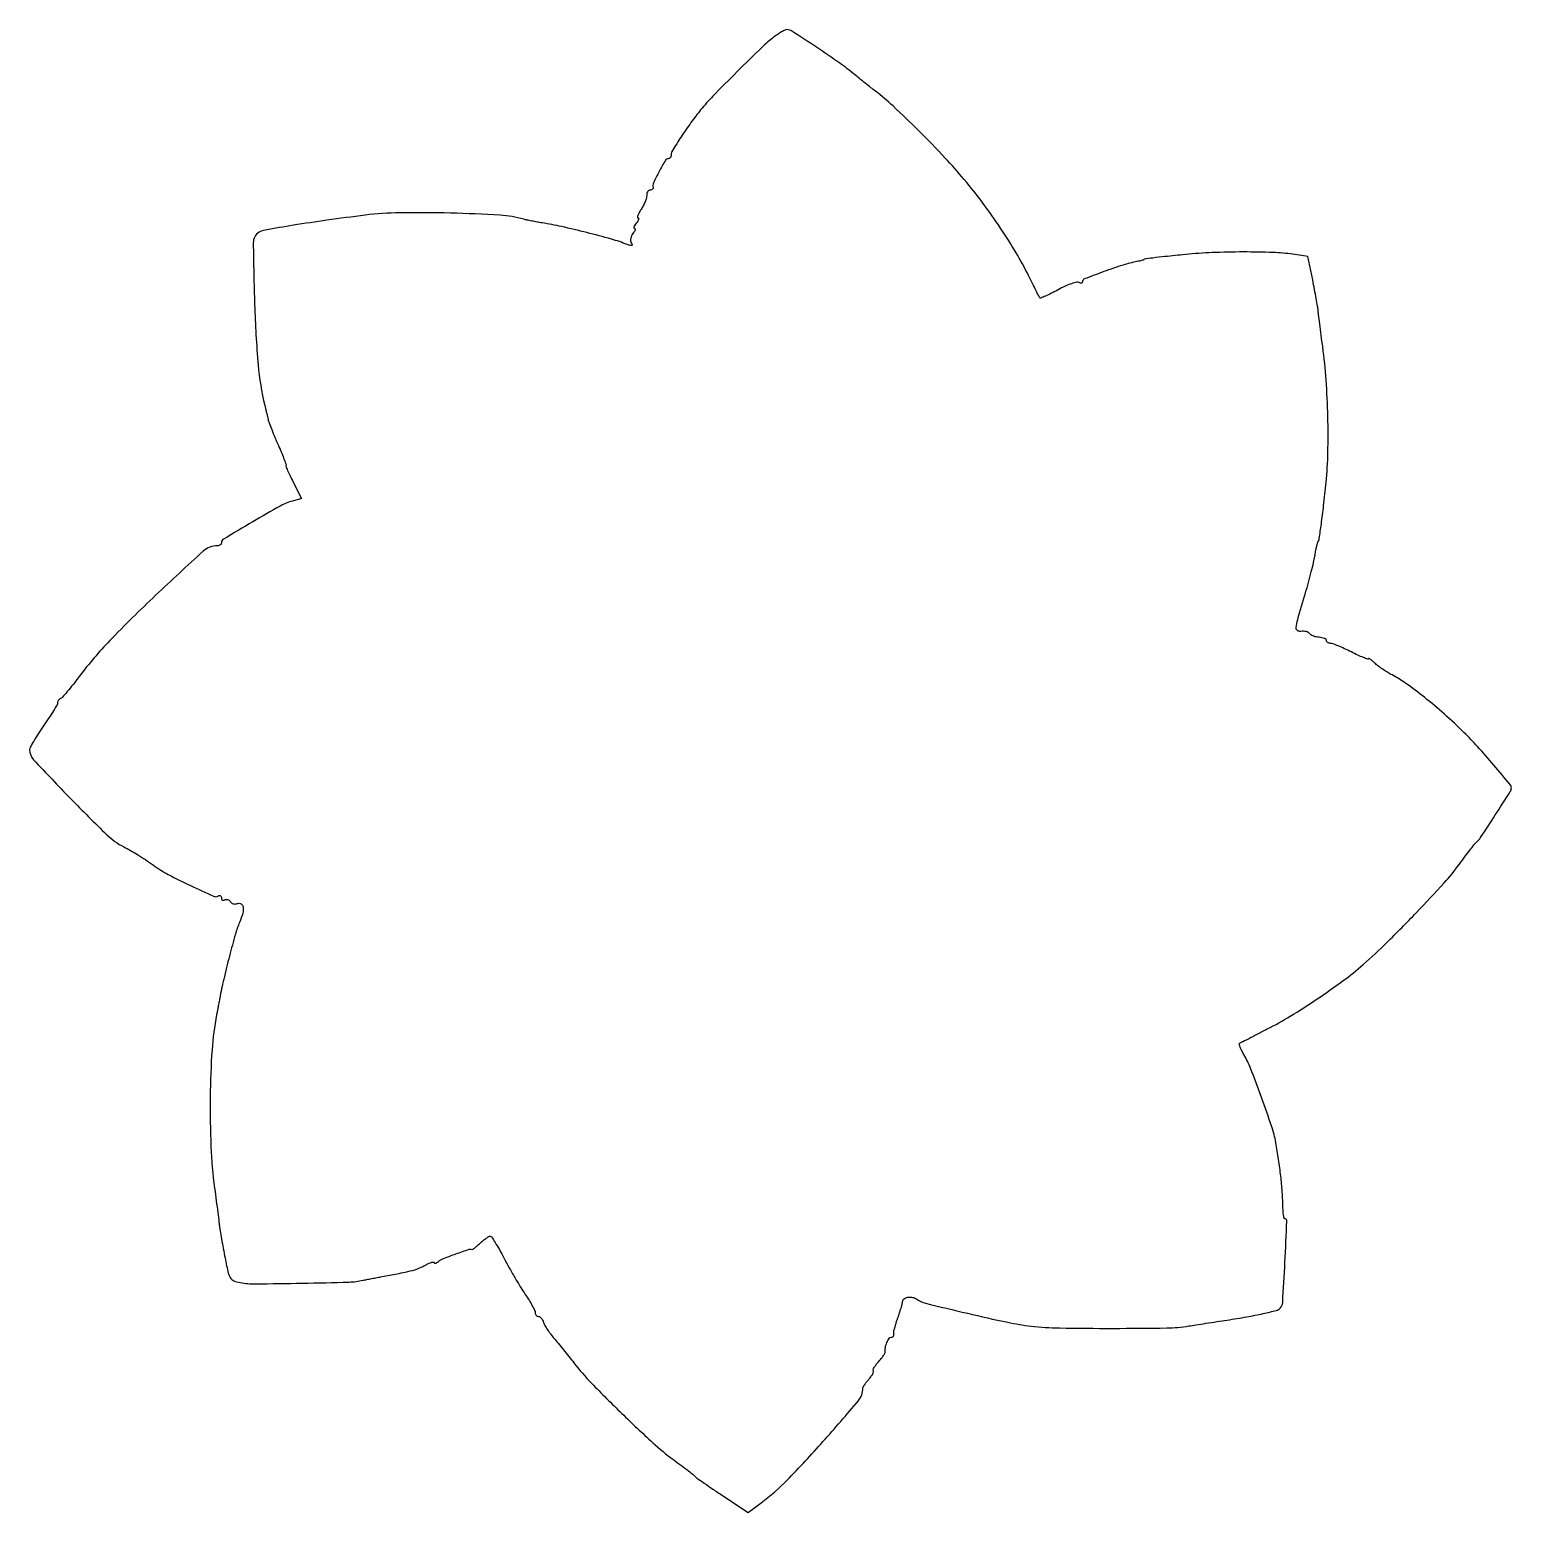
# Model space of a CAD drawing. Extents: x 0 to 425, y 0 to 425.
import ezdxf

# ---------------------------------------------------------------- set-up
doc = ezdxf.new("R2010")
doc.units = 0

msp = doc.modelspace()

# ---------------------------------------------------------------- linework, layer by layer
msp.add_lwpolyline([(213.384859, 422.800893, 0.029464), (209.998157, 419.888549, 0.003508), (202.934146, 412.953838, 0.003961), (195.990641, 405.930686, 0.021904), (192.455106, 401.963847, 0.014715), (189.681007, 398.350405, 0.01123), (186.85367, 394.242929, 0.006168), (184.362015, 390.338975, 0.139833), (184, 389.069825, -0.074566), (183.938699, 388.66106, -0.088524), (183.760656, 388.314261, -0.100661), (183.495934, 388.082428, -0.130385), (183.185212, 388, 0.266221), (182.337412, 387.514163, 0.010842), (180.55603, 384.317245, 0.013274), (178.951871, 381.080579, 0.168918), (178.819827, 379.75, -0.136795), (178.809506, 379.464545, -0.131197), (178.653324, 379.220312, -0.109758), (178.368557, 379.056393, -0.076062), (178, 379, 0.151449), (177.618632, 378.881773, 0.098371), (177.29375, 378.54904, 0.081304), (177.074604, 378.05178, 0.063296), (177, 377.464817, -0.071558), (176.890997, 376.707081, -0.024503), (176.525591, 375.656554, -0.023775), (176.003136, 374.521202, -0.02531), (175.38499, 373.464817, 0.019798), (174.817241, 372.518631, 0.039726), (174.461017, 371.72404, 0.064066), (174.342653, 371.179622, 0.43967), (174.507435, 371, -0.345385), (174.675797, 370.867948, -0.142649), (174.662576, 370.559375, -0.064048), (174.426791, 370.076364, -0.027676), (174, 369.5, 0.027963), (173.573717, 368.92363, 0.064878), (173.339608, 368.440625, 0.144806), (173.329078, 368.132287, 0.341777), (173.5, 368, -0.331068), (173.673504, 367.870975, -0.151187), (173.671071, 367.572243, -0.067398), (173.448701, 367.103358, -0.028831), (173.036355, 366.543805, 0.066393), (172.630365, 365.896431, 0.064466), (172.403179, 365.15883, 0.069706), (172.381201, 364.446499, 0.11177), (172.577955, 363.873866, -0.059232), (172.821197, 363.350752, -0.393571), (172.710958, 363.112261, -0.171655), (172.305584, 363.092822, -0.019001), (171.414045, 363.398275, 0.023016), (166.848344, 364.921696, 0.007043), (159.820012, 366.805984, 0.007296), (152.562604, 368.530234, 0.016387), (147, 369.576382, -0.005926), (145.529578, 369.821193, -0.005261), (144.005701, 370.110081, -0.005287), (142.639718, 370.399014, -0.01612), (141.721535, 370.634697, 0.056577), (134.937056, 371.80254, 0.007955), (120.722482, 372.393061, 0.009578), (106.213017, 372.486693, 0.028027), (96.236296, 371.799785, 0.003581), (85.277465, 370.345381, 0.005271), (75.674292, 368.89747, 0.002563), (67.549628, 367.541974, 0.096075), (65.81251, 366.884144, 0.262793), (64.140838, 363.847786, 0.005564), (64.527958, 346.114177, 0.012937), (65.543357, 328.872902, 0.038914), (67.448727, 317.25, -0.001068), (67.688856, 316.260789, -0.000751), (67.954968, 315.146875, -0.000758), (68.206413, 314.080125, -0.00159), (68.397972, 313.25, 0.032467), (68.696512, 312.24415, 0.005183), (69.427221, 310.325, 0.00572), (70.338626, 308.079749, 0.004984), (71.342943, 305.75, -0.004899), (72.294057, 303.544698, -0.008452), (73.036255, 301.689062, -0.003121), (73.619483, 300.126966, -0.521211), (73.530772, 300, 0.533407), (73.448483, 299.877303, 0.004338), (73.983169, 298.60535, 0.009856), (74.679006, 297.073288, 0.005652), (75.575215, 295.252256), (77.978829, 290.504511), (75.419537, 289.820051, 0.061721), (71.889085, 288.391032, 0.006207), (63.99352, 283.867076, 0.00238), (55.618232, 278.875282, 0.26296), (55, 277.781042, -0.140316), (54.914738, 277.483201, -0.099918), (54.675084, 277.229431, -0.085138), (54.316667, 277.058519, -0.068882), (53.893904, 277, 0.185767), (49.802928, 275.425736, 0.005581), (36.138864, 262.801707, 0.011855), (23.026246, 249.810989, 0.029698), (14.280359, 239.573409, -0.005757), (12.458965, 237.222289, -0.008273), (10.788103, 235.186147, -0.004908), (9.344426, 233.518505, -0.118284), (8.843127, 233.166667, 0.081243), (8.520805, 232.974059, 0.06503), (8.247668, 232.675023, 0.065701), (8.062967, 232.31944, 0.087185), (8, 231.961072, -0.131343), (7.850191, 231.400611, -0.005916), (6.825, 229.66767, -0.009578), (5.532497, 227.629718, -0.006677), (4, 225.378623, 0.009181), (2.467884, 223.103683, 0.012466), (1.175, 220.992135, 0.009426), (0.182497, 219.199417, 0.122298), (0, 218.46446, 0.190952), (1.133634, 215.604318, 0.0041), (11.752798, 204.496736, 0.007298), (22.153604, 194.102592, 0.077475), (27.028874, 190.652621, -0.014164), (28.912785, 189.648918, -0.009885), (30.981073, 188.415808, -0.009073), (33.19634, 186.97853, -0.007308), (35.525708, 185.356388, 0.033505), (39.760067, 182.725614, 0.011999), (46.115613, 179.537511, 0.004893), (52.747271, 176.486741, 0.248683), (54.12624, 176.578021, -0.106103), (54.459126, 176.696584, -0.180726), (54.743333, 176.630983, -0.16351), (54.934069, 176.386338, -0.084715), (55, 176, 0.092039), (55.071061, 175.617231, 0.170591), (55.273452, 175.379391, 0.174978), (55.575871, 175.323933, 0.09743), (55.930902, 175.457295, -0.11575), (56.33748, 175.593431, -0.100463), (56.785237, 175.545053, -0.093295), (57.205593, 175.318712, -0.08451), (57.532052, 174.948138, 0.103632), (57.888971, 174.572689, 0.081674), (58.397349, 174.332619, 0.078375), (58.976306, 174.261771, 0.083127), (59.536543, 174.375649, -0.216166), (60.644944, 174.309763, -0.244864), (61.245875, 173.441418, -0.099011), (61.112683, 171.602203, -0.031699), (60.212494, 169, 0.029473), (59.022195, 165.608075, 0.005708), (57.306644, 159.339916, 0.006483), (55.655999, 152.674756, 0.012131), (54.522135, 147.236156, -0.000789), (54.301382, 146.042389, -0.000575), (54.052405, 144.716246, -0.000581), (53.813437, 143.459442, -0.001281), (53.627304, 142.5, 0.032081), (52.314073, 132.458514, 0.013549), (51.786229, 118.86383, 0.013587), (52.0047, 104.733169, 0.022073), (53.044898, 92.775325, -0.000383), (53.524192, 89.113341, -0.000509), (53.953906, 85.784002, -0.000358), (54.309449, 82.991176, -0.005177), (54.424498, 82, 0.015332), (54.552999, 81.060002, 0.001555), (54.933565, 78.838085, 0.001945), (55.405688, 76.193026, 0.001549), (55.935079, 73.342418, 0.007581), (56.849683, 68.873687, 0.077653), (57.533889, 67.120252, 0.160688), (58.552576, 66.21754, 0.061482), (60.393637, 65.680851, 0.042429), (64.832547, 65.342691, 0.002569), (78.188379, 65.528501, 0.002324), (91.650548, 65.847576, 0.049019), (95.62328, 66.352035, -0.006431), (96.671622, 66.577017, -0.002561), (98.114757, 66.859678, -0.002534), (99.674941, 67.148788, -0.003186), (101.12328, 67.400071, 0.004898), (103.300518, 67.785502, 0.005173), (105.430424, 68.206966, 0.004633), (107.746112, 68.712575, 0.002741), (110.5, 69.356552, 0.038414), (111.028313, 69.526945, 0.009427), (111.867188, 69.889189, 0.009599), (112.815232, 70.342111, 0.009456), (113.75, 70.833276, -0.021255), (114.613488, 71.261305, -0.041432), (115.339063, 71.513794, -0.064374), (115.83786, 71.575705, -0.412726), (116, 71.412739, 0.311664), (116.110505, 71.252677, 0.15722), (116.367188, 71.239725, 0.07167), (116.769749, 71.412095, 0.030816), (117.25, 71.747232, -0.073263), (118.7421, 72.610733, -0.009016), (122.275086, 73.941875, -0.004555), (126.024178, 75.239386, -0.23293), (126.769429, 75.139205, 0.308841), (126.955414, 75.140651, 0.009879), (127.596896, 75.605061, 0.015924), (128.357063, 76.217559, 0.009987), (129.20799, 76.979146, -0.015083), (130.09056, 77.753002, -0.019431), (130.948531, 78.406374, -0.017539), (131.692098, 78.890257, -0.136293), (132.087219, 79, -0.249558), (132.478546, 78.79171, -0.007228), (133.54049, 77.164062, -0.012969), (134.744212, 75.145422, -0.008374), (136.037368, 72.75, 0.007334), (137.486985, 70.051337, 0.005424), (139.166159, 67.108011, 0.005483), (140.813341, 64.36172, 0.012254), (142.13871, 62.319825, -0.011013), (143.234474, 60.640808, -0.014298), (144.159496, 59.053315, -0.011961), (144.855206, 57.700778, -0.11327), (145, 57.069825, 0.085884), (145.070692, 56.661304, 0.093846), (145.273955, 56.314261, 0.100319), (145.57686, 56.082149, 0.113958), (145.932612, 56, -0.15473), (146.330607, 55.873816, -0.062609), (146.75617, 55.485938, -0.053878), (147.142821, 54.91954, -0.045263), (147.426587, 54.25, 0.051384), (147.804454, 53.387891, 0.016117), (148.539745, 52.183194, 0.015915), (149.452572, 50.882841, 0.01697), (150.427767, 49.671511, -0.005189), (151.590906, 48.294443, -0.00228), (153.103413, 46.448509, -0.002256), (154.690313, 44.475541, -0.003024), (156.110221, 42.671511, 0.027335), (161.187748, 36.828531, 0.007444), (169.835261, 28.173482, 0.007448), (178.737967, 19.778576, 0.027247), (184.734189, 14.863137, -0.002651), (186.979539, 13.200109, -0.003786), (188.953168, 11.698605, -0.002104), (190.604046, 10.41166, -0.056297), (191, 10.020873, 0.069067), (191.415637, 9.631026, 0.001821), (193.491433, 8.174542, 0.003793), (195.953815, 6.487746, 0.002582), (198.779347, 4.604656), (206.058693, -0.19261), (209.779347, 2.545478, 0.04044), (217.25043, 9.035749, 0.012071), (227.556683, 20.086384, 0.006286), (237.647271, 31.735183, 0.177136), (239, 35.4337, -0.136046), (239.087401, 35.748973, -0.013459), (239.514063, 36.417884, -0.016191), (240.079767, 37.198544, -0.012161), (240.75, 38.020989, 0.0216), (241.384748, 38.830622, 0.035674), (241.839063, 39.570971, 0.041165), (242.086495, 40.161473, 0.325263), (242, 40.427433, -0.344884), (241.922539, 40.697677, -0.035718), (242.234375, 41.332694, -0.032506), (242.769261, 42.126623, -0.019429), (243.5, 43, 0.015576), (244.259339, 43.893484, 0.020975), (244.885768, 44.750267, 0.018622), (245.33905, 45.486055, 0.165245), (245.408996, 45.854988, -0.085455), (245.445739, 47.065972, -0.047525), (245.877463, 48.482634, -0.046822), (246.500143, 49.666063, -0.253442), (247.116631, 50, 0.086107), (247.444909, 50.056956, 0.10841), (247.705724, 50.220312, 0.119095), (247.858016, 50.464201, 0.120001), (247.881579, 50.75, -0.037629), (247.85372, 51.091571, -0.022329), (247.869449, 51.5, -0.02227), (247.921861, 51.908286, -0.035422), (248.006579, 52.25, 0.006628), (248.117616, 52.608217, 0.003126), (248.251933, 53.073438, 0.003097), (248.386522, 53.562355, 0.004363), (248.5, 54, -0.010232), (248.614051, 54.419524, -0.008962), (248.75, 54.853125, -0.009044), (248.886909, 55.240359, -0.026436), (249, 55.5, 0.026436), (249.113091, 55.759641, 0.009044), (249.25, 56.146875, 0.008962), (249.385949, 56.580476, 0.010232), (249.5, 57, -0.010232), (249.614051, 57.419524, -0.008962), (249.75, 57.853125, -0.009044), (249.886909, 58.240359, -0.026436), (250, 58.5, 0.049383), (250.104672, 58.773953, 0.013797), (250.213281, 59.220312, 0.013778), (250.308778, 59.734766, 0.01408), (250.375, 60.25, -0.211465), (250.839364, 61.067731, -0.1206), (251.906166, 61.515635, -0.097319), (253.265716, 61.465906, -0.0983), (254.5, 60.90497, 0.095936), (256.923149, 59.790015, 0.002313), (269.000314, 56.89425, 0.005131), (280.547542, 54.306718, 0.024176), (287.250653, 53.212334, 0.02434), (295.370049, 52.68526, 0.004243), (310.721485, 52.567567, 0.00353), (326.174408, 52.68936, 0.036703), (332.5, 53.249461, -0.001608), (334.512685, 53.57111, -0.000577), (337.38125, 54.016687, -0.000573), (340.526769, 54.497877, -0.000679), (343.5, 54.945096, 0.006991), (349.089269, 55.858106, 0.011338), (353.808256, 56.8077, 0.008277), (357.5733, 57.720314, 0.133545), (358.696659, 58.363325, 0.183464), (359.415087, 59.961322, 0.002205), (360.055152, 71.544284, 0.001513), (360.619615, 83.352031, 0.427044), (360, 84.000745, -0.362622), (359.799851, 84.168265, -0.012531), (359.633024, 85.249391, -0.018197), (359.506922, 86.621433, -0.011042), (359.452847, 88.250657, 0.016727), (359.294694, 91.798617, 0.00879), (358.873326, 96.193897, 0.008284), (358.246409, 100.999459, 0.008027), (357.454817, 105.832501, 0.036317), (356.288067, 110.382825, 0.006234), (353.345256, 118.807122, 0.005994), (350.196927, 127.157997, 0.040284), (348.259475, 131.13789, -0.016162), (347.657745, 132.236103, -0.025599), (347.22253, 133.216629, -0.02309), (346.960735, 134.005627, -0.306764), (347.052567, 134.281723, -0.043021), (347.407007, 134.508112, -0.000654), (349.571691, 135.638127, -0.001755), (352.093356, 136.939075, -0.001159), (355, 138.417252, 0.019883), (361.573496, 142.076156, 0.010992), (369.31294, 147.033096, 0.010995), (376.783291, 152.294679, 0.021013), (382.5, 156.895239, 0.01492), (389.271925, 163.19751, 0.006809), (397.752614, 171.807196, 0.006274), (405.709393, 180.319386, 0.026738), (410.115158, 185.704807, -0.002638), (411.786504, 187.96142, -0.003769), (413.295019, 189.944537, -0.002088), (414.58808, 191.603717, -0.056339), (414.979127, 192, 0.077659), (416.198167, 193.345035, 0.002261), (420.400384, 199.80441, 0.001373), (424.696285, 206.51398, 0.142645), (425, 207.556905, 0.176222), (424.611676, 208.624492, 0.002326), (419.97749, 214.099932, 0.007365), (415.311196, 219.401422, 0.014372), (411.410337, 223.462876, 0.012575), (405.822095, 228.686366, 0.013221), (400.068902, 233.533046, 0.013864), (394.780252, 237.519543, 0.037719), (390.766879, 239.940527, -0.020366), (389.573491, 240.605108, -0.013103), (388.244155, 241.466663, -0.013172), (386.985716, 242.379577, -0.024027), (386.016879, 243.198901, 0.012434), (385.242519, 243.885167, 0.024952), (384.592458, 244.379756, 0.03284), (384.124754, 244.656848, 0.559356), (384, 244.580223, -0.52052), (383.83493, 244.464621, -0.008028), (382.562027, 244.950983, -0.013484), (380.982527, 245.633718, -0.007626), (379.104773, 246.541267, 0.008347), (377.149359, 247.482874, 0.01079), (375.322992, 248.277747, 0.008703), (373.778647, 248.879427, 0.088758), (373.104773, 249, -0.069538), (372.682532, 249.059009, -0.085555), (372.324527, 249.231239, -0.100043), (372.085161, 249.487008, -0.139102), (372, 249.787196, 0.229574), (371.847918, 250.100964, 0.063543), (371.365493, 250.390949, 0.050488), (370.667186, 250.617272, 0.03435), (369.839977, 250.737101, -0.036203), (368.969878, 250.866433, -0.037893), (368.141155, 251.118873, -0.040827), (367.465831, 251.44763, -0.115553), (367.089977, 251.808265, 0.128919), (366.730013, 252.135889, 0.058073), (366.129122, 252.366164, 0.052011), (365.399848, 252.473412, 0.048712), (364.647461, 252.431794, -0.203478), (363.618782, 252.693218, -0.265687), (363.246917, 253.570122, -0.041103), (363.709116, 255.844913, -0.001857), (365.962918, 263.5, 0.005431), (366.804773, 266.436697, 0.005005), (367.606696, 269.471875, 0.005003), (368.267187, 272.191002, 0.016516), (368.624961, 274, -0.006002), (368.867605, 275.378545, -0.007985), (369.123127, 276.624956, -0.0059), (369.365039, 277.658251, -0.076917), (369.516457, 278.021127, 0.099634), (369.901421, 279.075, 0.003853), (370.499293, 283.200821, 0.006105), (371.15626, 288.472081, 0.003006), (371.86947, 295.189945, 0.01973), (372.385333, 303.734138, 0.011471), (372.363814, 314.011073, 0.011332), (371.860042, 324.564737, 0.015645), (370.897646, 334, -0.000839), (370.448644, 337.401111, -0.001019), (370.039631, 340.590625, -0.000858), (369.705517, 343.27593, -0.007076), (369.572901, 344.5, 0.017816), (369.421912, 345.66034, 0.002941), (369.037935, 347.88509, 0.003229), (368.553761, 350.497597, 0.002849), (368.015864, 353.215201), (366.646917, 359.930402), (362.351089, 360.574601, 0.028418), (356.639899, 361.10169, 0.009238), (348.163195, 361.24355, 0.009487), (339.178896, 361.057411, 0.015037), (331.5, 360.520864, 0.001213), (325.62419, 359.917923, 0.005206), (322.12899, 359.51386, 0.00215), (319.661676, 359.191775, 0.375459), (319.5, 359.006822, -0.331246), (319.444585, 358.932354, -0.006157), (318.94699, 358.789808, -0.012462), (318.339144, 358.639922, -0.007683), (317.617413, 358.492513, 0.030224), (313.619624, 357.486443, 0.011226), (308.130186, 355.609742, 0.00387), (302.505809, 353.495217, 0.310281), (302, 352.758605, -0.14189), (301.918267, 352.476387, -0.19137), (301.705392, 352.321557, -0.136994), (301.381129, 352.32857, -0.065005), (300.997079, 352.501805, 0.20412), (300.342025, 352.601388, 0.021244), (298.819402, 352.139839, 0.023652), (296.981196, 351.39688, 0.016761), (294.992068, 350.399166, -0.007881), (293.056571, 349.384949, -0.013017), (291.387377, 348.59734, -0.006619), (289.993286, 348.005289, -0.371368), (289.744989, 348.088344, -0.016791), (289.573196, 348.400393, -0.000287), (288.690716, 350.141553, -0.000732), (287.667402, 352.17082, -0.000487), (286.5, 354.499921, 0.018397), (282.925459, 361.036201, 0.013142), (278.471448, 368.085286, 0.012667), (273.434083, 375.214479, 0.01309), (268.095215, 382, 0.016022), (262.545397, 388.265966, 0.00774), (255.066363, 395.942238, 0.007323), (247.639464, 403.119197, 0.026792), (242.634636, 407.33528, -0.004215), (241.311226, 408.351667, -0.002239), (239.688498, 409.631569, -0.002228), (238.041319, 410.954795, -0.003457), (236.633138, 412.112615, 0.020786), (232.356655, 415.387204, 0.00652), (225.693256, 419.934945, 0.002286), (218.619494, 424.582302, 0.145182), (217.211279, 425, 0.114454), (216.683478, 424.877579, 0.016449), (215.698874, 424.354012, 0.017955), (214.558411, 423.642922, 0.014473)], format="xyb", close=True)

doc.saveas('drawing.dxf')
